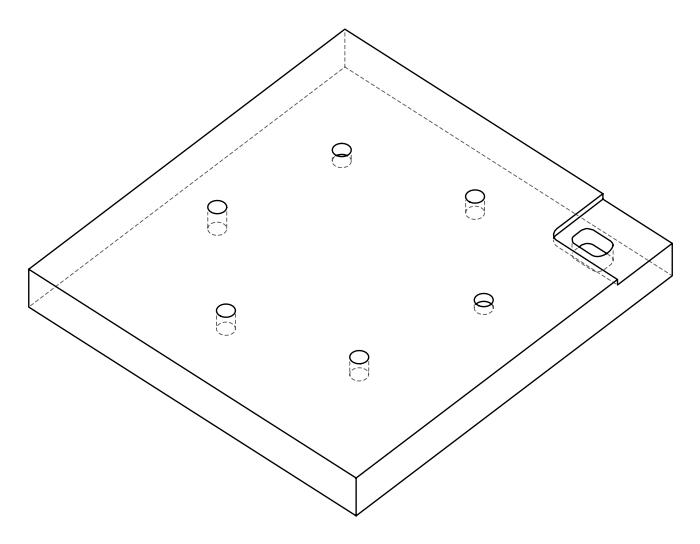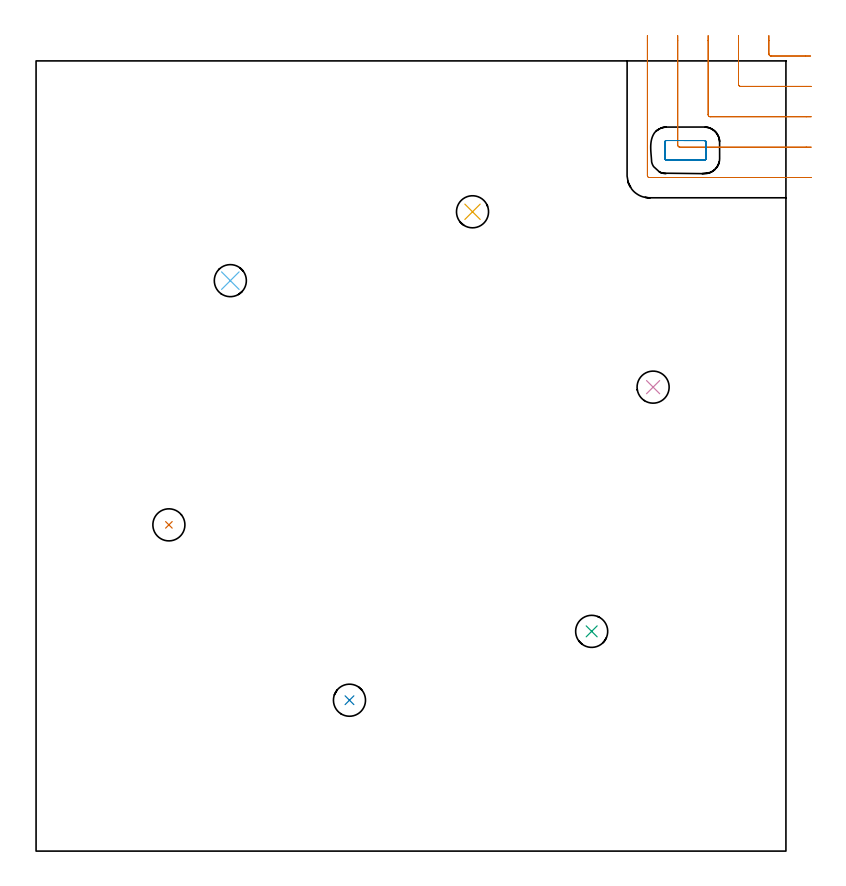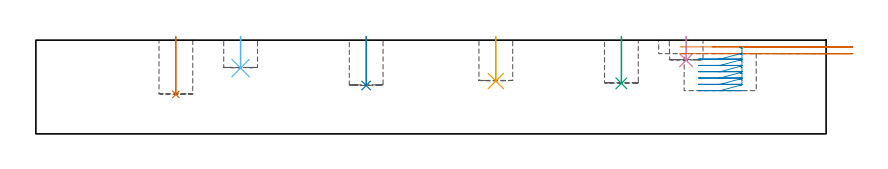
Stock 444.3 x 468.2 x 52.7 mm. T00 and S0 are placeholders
(PLAN: 8 operations, 2 tool changes, 4.5 min)
(1 INDEXABLE_INSERT_DRILL_BLIND_HOLE_FROM_SOLID | STEP1POCKET | NXT0302_009 | 0.13 min | 8567 mm3)
(2 INDEXABLE_INSERT_DRILL_BLIND_HOLE_FROM_SOLID_1 | STEP1POCKET_1 | NXT0302_009 | 0.11 min | 7153 mm3)
(3 INDEXABLE_INSERT_DRILL_BLIND_HOLE_FROM_SOLID_2 | STEP1POCKET_2 | NXT0302_009 | 0.11 min | 6813 mm3)
(4 INDEXABLE_INSERT_DRILL_BLIND_HOLE_FROM_SOLID_3 | STEP1POCKET_3 | NXT0302_009 | 0.05 min | 3134 mm3)
(5 INDEXABLE_INSERT_DRILL_BLIND_HOLE_FROM_SOLID_4 | STEP1POCKET_4 | NXT0302_009 | 0.1 min | 6445 mm3)
(6 INDEXABLE_INSERT_DRILL_BLIND_HOLE_FROM_SOLID_5 | STEP1POCKET_5 | NXT0302_009 | 0.07 min | 4380 mm3)
(7 MILL_CORNER_NOTCH_RECTANGULAR | CORNER_NOTCH_RECTANGULAR | UGT0201_106 | Follow Part, ap 6, ae 75% | 2.4 min | 57719 mm3)
(8 MILL_RECTANGULAR_POCKET | POCKET_RECTANGULAR_STRAIGHT | UGT0201_010 | Follow Part, ap 4, ae 75% | 1.48 min | 21814 mm3)
(TOOL NXT0302_009 | Index. Insert Drill 19mm [880-D1900L25-05] | D19 PA176 FL95 Z2)
(TOOL UGT0201_106 | End Mill 24 mm | D24 FL25 Z2)
(TOOL UGT0201_010 | End Mill 16 mm | D16 FL22 Z2)
(OP 1 INDEXABLE_INSERT_DRILL_BLIND_HOLE_FROM_SOLID)
G17 G21 G94 G90
T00 M6
G54
G17 G0 G90 X78.7 Y193.3 S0 M3
G43 Z62.7 H1
G94 G81 G98 Z22.2 F250. R54.7
G80
M5
M2
(OP 2 INDEXABLE_INSERT_DRILL_BLIND_HOLE_FROM_SOLID_1)
G17 G21 G94 G90
T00 M6
G54
G17 G0 G90 X185.7 Y89.4 S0 M3
G43 Z62.7 H1
G94 G81 G98 Z27.2 F250. R54.7
G80
M5
M2
(OP 3 INDEXABLE_INSERT_DRILL_BLIND_HOLE_FROM_SOLID_2)
G17 G21 G94 G90
T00 M6
G54
G17 G0 G90 X329.2 Y130.2 S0 M3
G43 Z62.7 H1
G94 G81 G98 Z28.4 F250. R54.7
G80
M5
M2
(OP 4 INDEXABLE_INSERT_DRILL_BLIND_HOLE_FROM_SOLID_3)
G17 G21 G94 G90
T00 M6
G54
G17 G0 G90 X365.6 Y274.9 S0 M3
G43 Z62.7 H1
G94 G81 G98 Z41.4 F250. R54.7
G80
M5
M2
(OP 5 INDEXABLE_INSERT_DRILL_BLIND_HOLE_FROM_SOLID_4)
G17 G21 G94 G90
T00 M6
G54
G17 G0 G90 X258.6 Y378.8 S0 M3
G43 Z62.7 H1
G94 G81 G98 Z29.7 F250. R54.7
G80
M5
M2
(OP 6 INDEXABLE_INSERT_DRILL_BLIND_HOLE_FROM_SOLID_5)
G17 G21 G94 G90
T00 M6
G54
G17 G0 G90 X115.1 Y338. S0 M3
G43 Z62.7 H1
G94 G81 G98 Z37. F250. R54.7
G80
M5
M2
(OP 7 MILL_CORNER_NOTCH_RECTANGULAR)
G17 G21 G94 G90
T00 M6
G54
G17 G0 G90 X434.2 Y483.2 S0 M3
G43 Z62.7 H0
Z48.9
G94 G1 Y480.2 F250.
Y472.293 F500.
G3 X435.393 Y471.1 R1.2
G1 X455.944
X458.944 F250.
G0 Z62.7
X416.2 Y483.2
Z48.9
G1 Y480.2
Y454.294 F500.
G3 X417.394 Y453.1 R1.2
G1 X456.3
X459.3 F250.
G0 Z62.7
X398.2 Y483.2
Z48.9
G1 Y480.2
Y436.294 F500.
G3 X399.394 Y435.1 R1.2
G1 X456.3
X459.3 F250.
G0 Z62.7
X380.2 Y483.2
Z48.9
G1 Y480.2
Y418.294 F500.
G3 X381.394 Y417.1 R1.2
G1 X456.3
X459.3 F250.
G0 Z62.7
X362.2 Y483.2
Z48.9
G1 Y480.2
Y400.294 F500.
G3 X363.394 Y399.1 R1.2
G1 X456.3
X459.3 F250.
G0 Z62.7
X434.2 Y483.2
Z45.1
G1 Y480.2
Y472.293 F500.
G3 X435.393 Y471.1 R1.2
G1 X455.944
X458.944 F250.
G0 Z62.7
X416.2 Y483.2
Z45.1
G1 Y480.2
Y454.294 F500.
G3 X417.394 Y453.1 R1.2
G1 X456.3
X459.3 F250.
G0 Z62.7
X398.2 Y483.2
Z45.1
G1 Y480.2
Y436.294 F500.
G3 X399.394 Y435.1 R1.2
G1 X456.3
X459.3 F250.
G0 Z62.7
X380.2 Y483.2
Z45.1
G1 Y480.2
Y418.294 F500.
G3 X381.394 Y417.1 R1.2
G1 X456.3
X459.3 F250.
G0 Z62.7
X362.2 Y483.2
Z45.1
G1 Y480.2
Y400.294 F500.
G3 X363.394 Y399.1 R1.2
G1 X456.3
X459.3 F250.
G0 Z62.7
M5
M2
(OP 8 MILL_RECTANGULAR_POCKET)
G17 G21 G94 G90
T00 M6
G54
G17 G0 G90 X395.553 Y409.4 S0 M3
G43 Z62.7 H0
Z48.6
G94 G1 X396. Z48.48 F250.
X396.1 Z48.453
X396.367 Y409.464 Z48.38
X396.607 Y409.599 Z48.306
X396.801 Y409.793 Z48.232
X396.936 Y410.033 Z48.159
X397. Y410.3 Z48.085
Y420.1 Z45.459
X396.936 Y420.367 Z45.386
X396.801 Y420.607 Z45.312
X396.607 Y420.801 Z45.238
X396.367 Y420.936 Z45.165
X396.1 Y421. Z45.091
X396. Z45.064
X384.75 Z42.05
X373.5 F500.
G3 X372.5 Y420. R1.
G1 Y410.4
G3 X373.5 Y409.4 R1.
G1 X396.
G3 X397. Y410.4 R1.
G1 Y420.
G3 X396. Y421. R1.
G1 X384.75
X383.75
G0 X395.553 Y409.4 Z45.05
G1 X396. Z44.93 F250.
X396.1 Z44.903
X396.367 Y409.464 Z44.83
X396.607 Y409.599 Z44.756
X396.801 Y409.793 Z44.683
X396.936 Y410.033 Z44.609
X397. Y410.3 Z44.535
Y420.1 Z41.909
X396.936 Y420.367 Z41.836
X396.801 Y420.607 Z41.762
X396.607 Y420.801 Z41.688
X396.367 Y420.936 Z41.615
X396.1 Y421. Z41.541
X396. Z41.514
X384.75 Z38.5
X373.5 F500.
G3 X372.5 Y420. R1.
G1 Y410.4
G3 X373.5 Y409.4 R1.
G1 X396.
G3 X397. Y410.4 R1.
G1 Y420.
G3 X396. Y421. R1.
G1 X384.75
X383.75
G0 X395.553 Y409.4 Z41.5
G1 X396. Z41.38 F250.
X396.1 Z41.353
X396.367 Y409.464 Z41.28
X396.607 Y409.599 Z41.206
X396.801 Y409.793 Z41.133
X396.936 Y410.033 Z41.059
X397. Y410.3 Z40.985
Y420.1 Z38.359
X396.936 Y420.367 Z38.286
X396.801 Y420.607 Z38.212
X396.607 Y420.801 Z38.138
X396.367 Y420.936 Z38.065
X396.1 Y421. Z37.991
X396. Z37.964
X384.75 Z34.95
X373.5 F500.
G3 X372.5 Y420. R1.
G1 Y410.4
G3 X373.5 Y409.4 R1.
G1 X396.
G3 X397. Y410.4 R1.
G1 Y420.
G3 X396. Y421. R1.
G1 X384.75
X383.75
G0 X395.553 Y409.4 Z37.95
G1 X396. Z37.83 F250.
X396.1 Z37.803
X396.367 Y409.464 Z37.73
X396.607 Y409.599 Z37.656
X396.801 Y409.793 Z37.583
X396.936 Y410.033 Z37.509
X397. Y410.3 Z37.435
Y420.1 Z34.809
X396.936 Y420.367 Z34.736
X396.801 Y420.607 Z34.662
X396.607 Y420.801 Z34.588
X396.367 Y420.936 Z34.515
X396.1 Y421. Z34.441
X396. Z34.414
X384.75 Z31.4
X373.5 F500.
G3 X372.5 Y420. R1.
G1 Y410.4
G3 X373.5 Y409.4 R1.
G1 X396.
G3 X397. Y410.4 R1.
G1 Y420.
G3 X396. Y421. R1.
G1 X384.75
X383.75
G0 X395.553 Y409.4 Z34.4
G1 X396. Z34.28 F250.
X396.1 Z34.253
X396.367 Y409.464 Z34.18
X396.607 Y409.599 Z34.106
X396.801 Y409.793 Z34.033
X396.936 Y410.033 Z33.959
X397. Y410.3 Z33.885
Y420.1 Z31.259
X396.936 Y420.367 Z31.186
X396.801 Y420.607 Z31.112
X396.607 Y420.801 Z31.038
X396.367 Y420.936 Z30.965
X396.1 Y421. Z30.891
X396. Z30.864
X384.75 Z27.85
X373.5 F500.
G3 X372.5 Y420. R1.
G1 Y410.4
G3 X373.5 Y409.4 R1.
G1 X396.
G3 X397. Y410.4 R1.
G1 Y420.
G3 X396. Y421. R1.
G1 X384.75
X383.75
G0 X395.553 Y409.4 Z30.85
G1 X396. Z30.73 F250.
X396.1 Z30.703
X396.367 Y409.464 Z30.63
X396.607 Y409.599 Z30.556
X396.801 Y409.793 Z30.483
X396.936 Y410.033 Z30.409
X397. Y410.3 Z30.335
Y420.1 Z27.709
X396.936 Y420.367 Z27.636
X396.801 Y420.607 Z27.562
X396.607 Y420.801 Z27.488
X396.367 Y420.936 Z27.415
X396.1 Y421. Z27.341
X396. Z27.314
X384.75 Z24.3
X373.5 F500.
G3 X372.5 Y420. R1.
G1 Y410.4
G3 X373.5 Y409.4 R1.
G1 X396.
G3 X397. Y410.4 R1.
G1 Y420.
G3 X396. Y421. R1.
G1 X384.75
X383.75
G0 Z62.7
M5
M2
